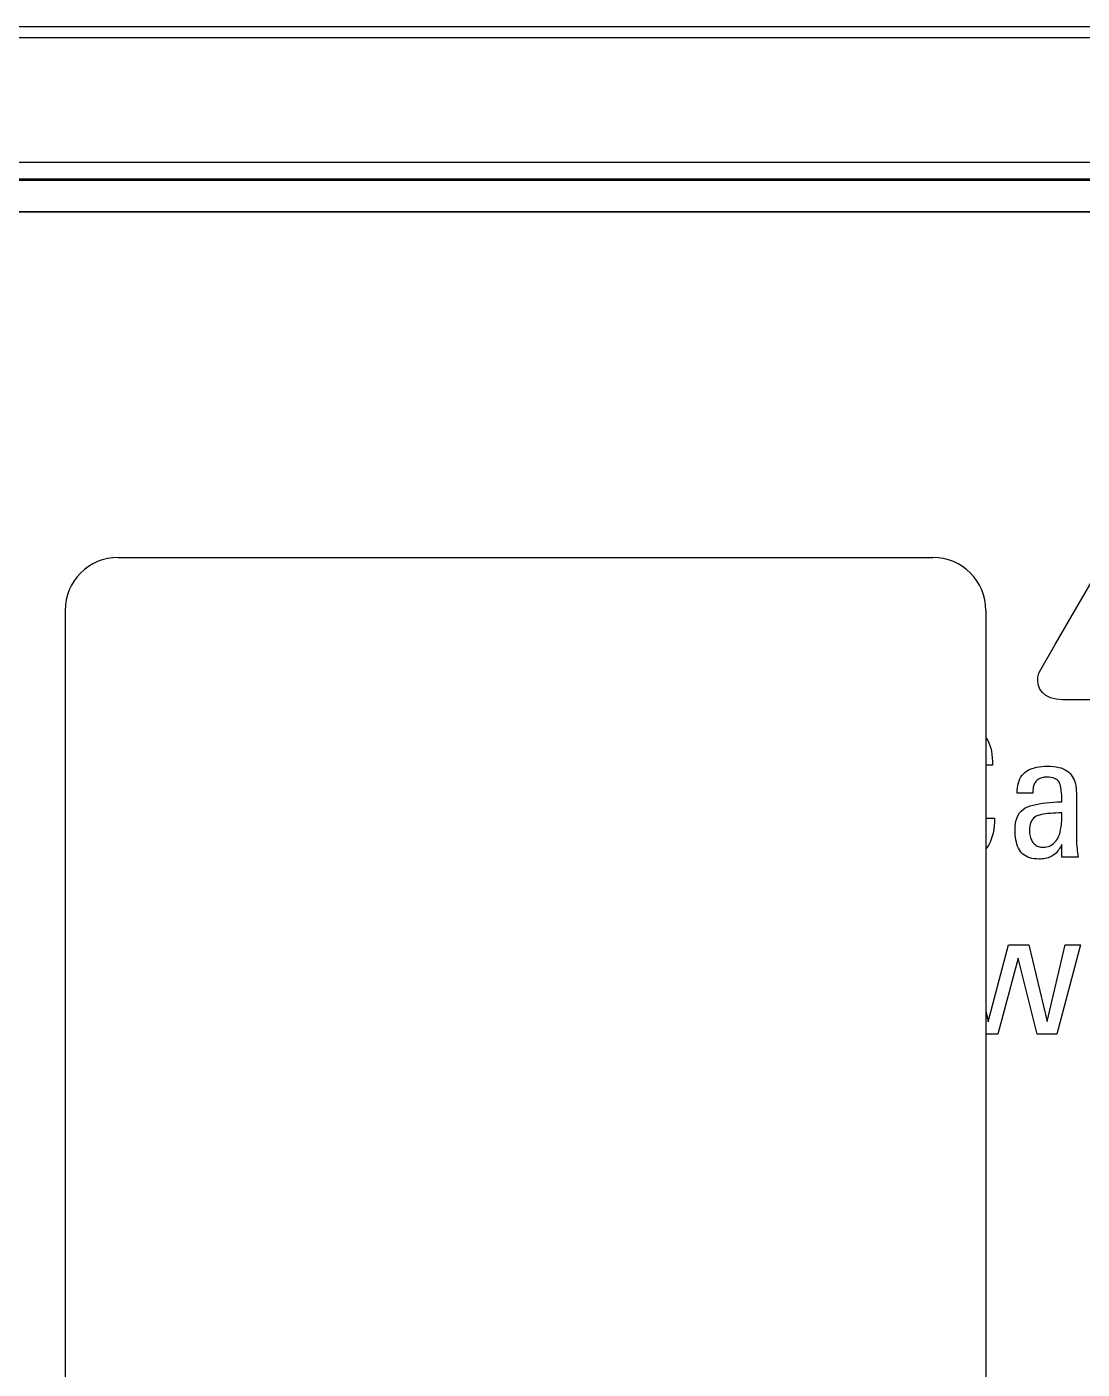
# Model space of a CAD drawing. Header units: inches. Extents: x 0.6 to 61.5, y 0.9 to 41.7.
# Drawn here: x 7.844 to 8.342, y 36.502 to 37.134 of the extents above; entities that cross this region are included whole.
import ezdxf

# ---------------------------------------------------------------- set-up
doc = ezdxf.new("R2010")
doc.units = ezdxf.units.IN
doc.header["$MEASUREMENT"] = 0
doc.layers.add('ARTWORK', color=2, linetype='Continuous')
doc.layers.add('OBJECT', color=7, linetype='Continuous')

msp = doc.modelspace()

# ---------------------------------------------------------------- linework, layer by layer
at = {"layer": 'ARTWORK'}
msp.add_line((13.41312, 37.04726), (7.34312, 37.04726), dxfattribs=at)
for points in [[(13.41312, 35.47726), (7.34312, 35.47726), (7.34312, 37.04726), (13.41312, 37.04726), (13.41312, 35.47726), (13.41312, 35.47726)], [(8.47525, 36.81743), (8.33237, 36.81743), (8.33237, 36.81743), (8.32924, 36.81767), (8.32662, 36.81835), (8.32449, 36.8194), (8.32285, 36.82076), (8.32166, 36.82236), (8.32092, 36.82414), (8.3206, 36.82603), (8.32069, 36.82797), (8.32117, 36.82989), (8.32203, 36.83173), (8.32203, 36.83173), (8.32881, 36.84336), (8.33517, 36.85429), (8.34131, 36.86482), (8.3474, 36.87528)], [(8.29621, 36.79961), (8.29647, 36.79926), (8.29707, 36.79824), (8.2976, 36.79711), (8.29806, 36.79589), (8.29845, 36.79457), (8.29877, 36.79316), (8.29902, 36.79164), (8.29919, 36.79003), (8.2993, 36.78832), (8.29934, 36.78651), (8.29621, 36.78651)], [(8.33202, 36.74926), (8.33202, 36.74926), (8.33168, 36.74856), (8.33132, 36.7479), (8.33094, 36.74728), (8.33054, 36.74669), (8.33013, 36.74615), (8.3297, 36.74564), (8.32925, 36.74517), (8.32878, 36.74474), (8.32829, 36.74435), (8.32778, 36.744), (8.32778, 36.744), (8.32726, 36.74369), (8.32671, 36.74341), (8.32613, 36.74316), (8.32553, 36.74294), (8.32489, 36.74276), (8.32424, 36.74261), (8.32355, 36.7425), (8.32284, 36.74241), (8.3221, 36.74236), (8.32134, 36.74235), (8.32134, 36.74235), (8.32012, 36.74238), (8.31897, 36.74249), (8.3179, 36.74267), (8.3169, 36.74292), (8.31598, 36.74324), (8.31513, 36.74364), (8.31435, 36.7441), (8.31365, 36.74464), (8.31303, 36.74525), (8.31248, 36.74593), (8.31248, 36.74593), (8.31199, 36.74668), (8.31156, 36.74749), (8.31117, 36.74836), (8.31084, 36.74929), (8.31056, 36.75028), (8.31033, 36.75134), (8.31015, 36.75245), (8.31002, 36.75363), (8.30995, 36.75487), (8.30992, 36.75617), (8.30992, 36.75617), (8.30998, 36.75779), (8.31016, 36.75929), (8.31046, 36.76067), (8.31088, 36.76193), (8.31141, 36.76306), (8.31207, 36.76408), (8.31285, 36.76497), (8.31374, 36.76575), (8.31476, 36.7664), (8.31589, 36.76693), (8.31589, 36.76693), (8.31712, 36.76737), (8.31844, 36.76777), (8.31984, 36.76812), (8.32132, 36.76842), (8.32289, 36.76868), (8.32455, 36.76889), (8.32629, 36.76905), (8.32811, 36.76917), (8.33002, 36.76924), (8.33202, 36.76926), (8.33202, 36.76926), (8.33201, 36.77042), (8.33198, 36.77151), (8.33192, 36.77254), (8.33184, 36.77351), (8.33174, 36.77442), (8.33162, 36.77526), (8.33148, 36.77605), (8.33132, 36.77678), (8.33114, 36.77744), (8.33094, 36.77804), (8.33094, 36.77804), (8.33068, 36.77859), (8.33034, 36.77908), (8.32993, 36.77951), (8.32945, 36.77989), (8.32888, 36.7802), (8.32824, 36.78046), (8.32753, 36.78066), (8.32674, 36.7808), (8.32587, 36.78089), (8.32492, 36.78092), (8.32492, 36.78092), (8.32431, 36.7809), (8.32372, 36.78085), (8.32316, 36.78076), (8.32263, 36.78064), (8.32213, 36.78049), (8.32165, 36.7803), (8.32121, 36.78008), (8.32079, 36.77982), (8.3204, 36.77953), (8.32005, 36.77921), (8.32005, 36.77921), (8.31972, 36.77885), (8.31943, 36.77847), (8.31918, 36.77806), (8.31895, 36.77762), (8.31877, 36.77716), (8.31861, 36.77667), (8.31849, 36.77615), (8.31841, 36.7756), (8.31836, 36.77503), (8.31834, 36.77443), (8.31834, 36.77342), (8.31092, 36.77342), (8.31092, 36.77342), (8.31096, 36.77473), (8.31107, 36.77597), (8.31125, 36.77713), (8.3115, 36.77822), (8.31183, 36.77923), (8.31223, 36.78016), (8.3127, 36.78102), (8.31324, 36.7818), (8.31386, 36.78251), (8.31455, 36.78314), (8.31455, 36.78314), (8.31531, 36.7837), (8.31614, 36.7842), (8.31704, 36.78464), (8.318, 36.78502), (8.31903, 36.78534), (8.32012, 36.78561), (8.32129, 36.78582), (8.32251, 36.78596), (8.32381, 36.78605), (8.32517, 36.78608), (8.32517, 36.78608), (8.32664, 36.78605), (8.32803, 36.78595), (8.32932, 36.78578), (8.33052, 36.78555), (8.33163, 36.78525), (8.33264, 36.78488), (8.33357, 36.78445), (8.3344, 36.78395), (8.33515, 36.78338), (8.3358, 36.78275), (8.3358, 36.78275), (8.33638, 36.78206), (8.3369, 36.78131), (8.33736, 36.78052), (8.33775, 36.77966), (8.33808, 36.77875), (8.33836, 36.77779), (8.33857, 36.77678), (8.33872, 36.77571), (8.33881, 36.77459), (8.33884, 36.77342), (8.33884, 36.75317), (8.33884, 36.75317), (8.33885, 36.75224), (8.33887, 36.7513), (8.33891, 36.75035), (8.33897, 36.74937), (8.33905, 36.74838), (8.33914, 36.74737), (8.33925, 36.74635), (8.33937, 36.74531), (8.33951, 36.74425), (8.33967, 36.74318), (8.33202, 36.74318), (8.33202, 36.74926), (8.33202, 36.74926)], [(8.29621, 36.76168), (8.30027, 36.76168), (8.30027, 36.76168), (8.30022, 36.75976), (8.3001, 36.75794), (8.29988, 36.75622), (8.29958, 36.75459), (8.2992, 36.75307), (8.29873, 36.75164), (8.29817, 36.75031), (8.29753, 36.74908), (8.29681, 36.74795), (8.29621, 36.74718)], [(8.31676, 36.75568), (8.31676, 36.75568), (8.31677, 36.75501), (8.31682, 36.75436), (8.3169, 36.75374), (8.31702, 36.75314), (8.31716, 36.75257), (8.31734, 36.75202), (8.31755, 36.7515), (8.3178, 36.75101), (8.31807, 36.75054), (8.31838, 36.7501), (8.31838, 36.7501), (8.31872, 36.74968), (8.3191, 36.74931), (8.31951, 36.74898), (8.31996, 36.7487), (8.32043, 36.74846), (8.32095, 36.74826), (8.3215, 36.74811), (8.32208, 36.748), (8.3227, 36.74794), (8.32335, 36.74792), (8.32335, 36.74792), (8.3241, 36.74795), (8.32482, 36.74805), (8.32552, 36.74822), (8.32618, 36.74846), (8.32682, 36.74877), (8.32743, 36.74915), (8.32801, 36.74959), (8.32857, 36.75011), (8.32909, 36.75069), (8.32959, 36.75135), (8.32959, 36.75135), (8.33005, 36.75209), (8.33046, 36.75295), (8.33082, 36.75393), (8.33114, 36.75502), (8.33141, 36.75624), (8.33163, 36.75757), (8.3318, 36.75902), (8.33192, 36.76059), (8.332, 36.76228), (8.33202, 36.76408), (8.33202, 36.76408), (8.33055, 36.76407), (8.32916, 36.76403), (8.32784, 36.76397), (8.32659, 36.76388), (8.32541, 36.76376), (8.32431, 36.76362), (8.32328, 36.76345), (8.32233, 36.76326), (8.32144, 36.76305), (8.32063, 36.7628), (8.32063, 36.7628), (8.31989, 36.7625), (8.31924, 36.7621), (8.31865, 36.76161), (8.31815, 36.76103), (8.31772, 36.76037), (8.31738, 36.75961), (8.3171, 36.75876), (8.31691, 36.75782), (8.31679, 36.7568), (8.31676, 36.75568)], [(8.29621, 36.67085), (8.29731, 36.66562), (8.30681, 36.70193), (8.31649, 36.70193), (8.32503, 36.6658), (8.33356, 36.70193), (8.34082, 36.70193), (8.32956, 36.65984), (8.32037, 36.65984), (8.31137, 36.69565), (8.30181, 36.65984), (8.29621, 36.65984)]]:
    msp.add_lwpolyline(points, dxfattribs=at)
at = {"layer": 'OBJECT'}
for p, q in [((8.38889, 37.13446), (7.64246, 37.13446)), ((8.40813, 37.12934), (7.62353, 37.12934)), ((13.43755, 37.07054), (7.31869, 37.07054)), ((7.32465, 37.0628), (13.43158, 37.0628)), ((13.43098, 37.06201), (7.32526, 37.06201)), ((7.88721, 36.88444), (8.27121, 36.88444)), ((7.86221, 36.85944), (7.86221, 35.96216)), ((8.29621, 36.85944), (8.29621, 35.96216))]:
    msp.add_line(p, q, dxfattribs=at)
for centre, start, end in [((7.88721, 36.85944), 90, 180), ((8.27121, 36.85944), 0, 90)]:
    msp.add_arc(centre, 0.025, start, end, dxfattribs=at)

doc.saveas('drawing.dxf')
